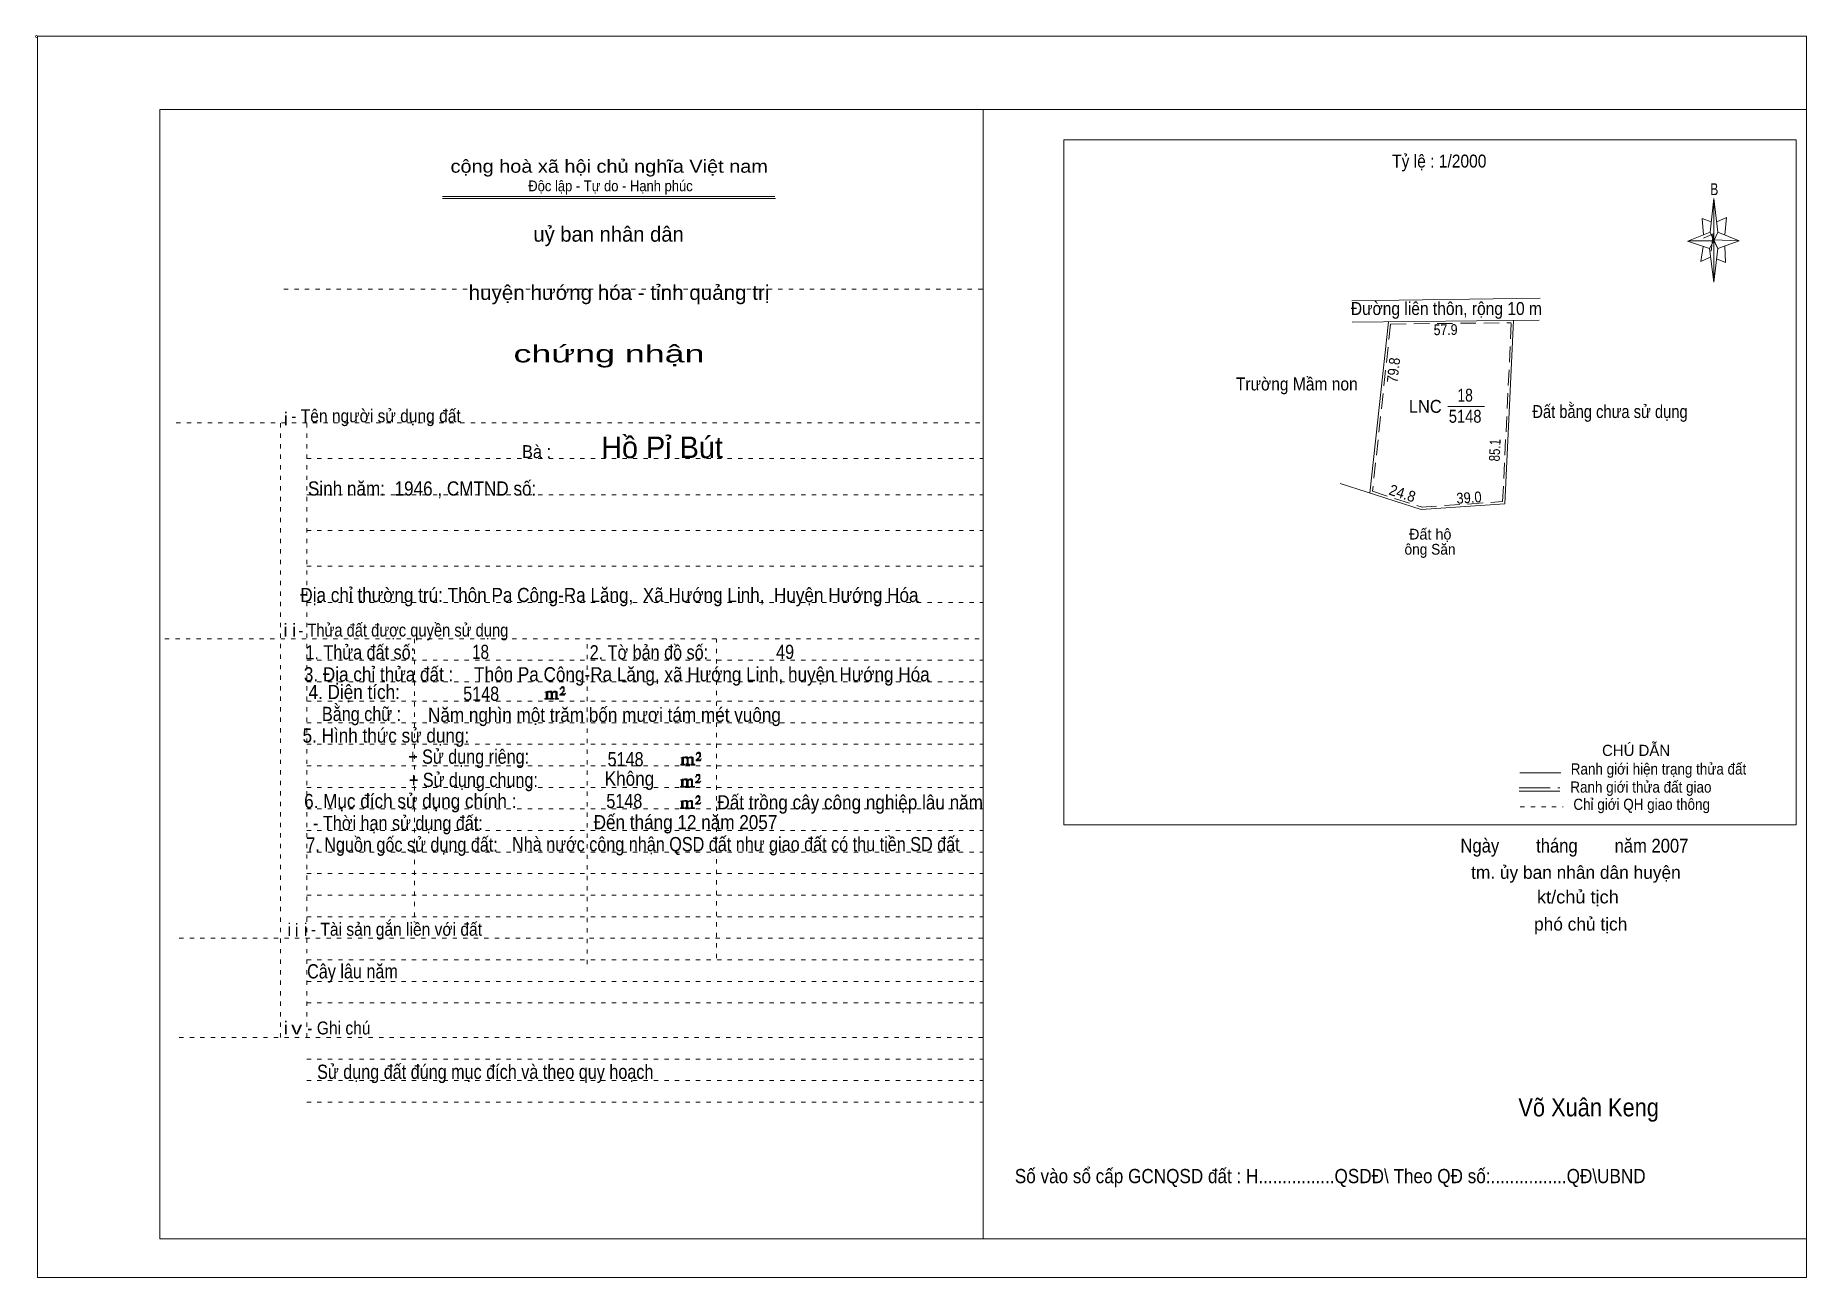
# Model space of a CAD drawing. Header units: centimetres. Extents: x -1.6 to 39.5, y -3.3 to 25.5.
import ezdxf
from ezdxf.enums import TextEntityAlignment as Align

# ---------------------------------------------------------------- set-up
doc = ezdxf.new("R2010")
doc.units = ezdxf.units.CM
doc.header["$LTSCALE"] = 0.12
for name, pattern in [('DOTTED', [1.5, 0.3, -1.2]), ('LONG_DASHED', [7.5, 6, -1.5]), ('MEDIUM_DASHED', [4.5, 3, -1.5])]:
    doc.linetypes.add(name, pattern=pattern)
for name, color, linetype, lineweight in [('1', 7, 'DOTTED', 13), ('10', 7, 'Continuous', 13), ('4', 7, 'Continuous', 13), ('5', 7, 'Continuous', 13), ('50', 7, 'Continuous', 13)]:
    doc.layers.add(name, color=color, linetype=linetype, lineweight=lineweight)

msp = doc.modelspace()

# ---------------------------------------------------------------- hatches: boundary and pattern name
at = {"layer": '50'}
for points in [[(10.27, 10.13), (10.27, 10.12), (10.27, 10.11), (10.25, 10.11), (10.24, 10.11), (10.24, 10.1), (10.33, 10.1), (10.33, 10.11), (10.32, 10.11), (10.31, 10.11), (10.31, 10.12), (10.31, 10.13), (10.31, 10.24), (10.31, 10.25), (10.32, 10.26), (10.34, 10.26), (10.35, 10.26), (10.36, 10.26), (10.37, 10.25), (10.39, 10.22), (10.39, 10.13), (10.37, 10.12), (10.37, 10.11), (10.36, 10.11), (10.35, 10.11), (10.35, 10.1), (10.44, 10.1), (10.44, 10.11), (10.43, 10.11), (10.42, 10.11), (10.42, 10.12), (10.42, 10.13), (10.42, 10.24), (10.44, 10.26), (10.45, 10.26), (10.46, 10.26), (10.49, 10.26), (10.49, 10.25), (10.5, 10.24), (10.5, 10.22), (10.5, 10.13), (10.5, 10.12), (10.49, 10.11), (10.49, 10.11), (10.47, 10.11), (10.47, 10.1), (10.56, 10.1), (10.56, 10.11), (10.55, 10.11), (10.54, 10.11), (10.53, 10.12), (10.53, 10.13), (10.53, 10.2), (10.53, 10.25), (10.53, 10.26), (10.52, 10.27), (10.5, 10.28), (10.47, 10.28), (10.46, 10.28), (10.44, 10.27), (10.41, 10.25), (10.41, 10.26), (10.4, 10.28), (10.39, 10.28), (10.37, 10.28), (10.35, 10.28), (10.34, 10.28), (10.32, 10.26), (10.31, 10.26), (10.31, 10.25), (10.31, 10.25), (10.31, 10.26), (10.31, 10.28), (10.24, 10.26), (10.24, 10.26), (10.25, 10.26), (10.27, 10.25), (10.27, 10.24), (10.27, 10.23)], [(10.69, 10.19), (10.72, 10.24), (10.72, 10.24), (10.71, 10.22), (10.69, 10.22), (10.68, 10.22), (10.63, 10.22), (10.66, 10.26), (10.67, 10.27), (10.69, 10.28), (10.69, 10.3), (10.69, 10.32), (10.69, 10.34), (10.69, 10.35), (10.69, 10.37), (10.68, 10.38), (10.67, 10.38), (10.66, 10.39), (10.65, 10.39), (10.63, 10.38), (10.63, 10.38), (10.62, 10.37), (10.61, 10.35), (10.59, 10.33), (10.61, 10.33), (10.61, 10.35), (10.62, 10.35), (10.63, 10.36), (10.65, 10.36), (10.66, 10.36), (10.67, 10.35), (10.68, 10.35), (10.68, 10.32), (10.68, 10.3), (10.66, 10.28), (10.66, 10.26), (10.65, 10.25), (10.59, 10.2), (10.59, 10.19)], [(13.42, 8.61), (13.42, 8.6), (13.42, 8.59), (13.41, 8.59), (13.4, 8.59), (13.4, 8.57), (13.48, 8.57), (13.48, 8.59), (13.47, 8.59), (13.46, 8.59), (13.46, 8.6), (13.46, 8.61), (13.46, 8.72), (13.46, 8.73), (13.47, 8.74), (13.5, 8.74), (13.51, 8.74), (13.52, 8.74), (13.53, 8.73), (13.54, 8.69), (13.54, 8.61), (13.53, 8.6), (13.53, 8.59), (13.52, 8.59), (13.51, 8.59), (13.51, 8.57), (13.6, 8.57), (13.6, 8.59), (13.58, 8.59), (13.57, 8.59), (13.57, 8.6), (13.57, 8.61), (13.57, 8.72), (13.6, 8.74), (13.61, 8.74), (13.62, 8.74), (13.64, 8.74), (13.64, 8.73), (13.65, 8.72), (13.65, 8.69), (13.65, 8.61), (13.65, 8.6), (13.64, 8.59), (13.64, 8.59), (13.63, 8.59), (13.63, 8.57), (13.72, 8.57), (13.72, 8.59), (13.7, 8.59), (13.69, 8.59), (13.68, 8.6), (13.68, 8.61), (13.68, 8.68), (13.68, 8.73), (13.68, 8.74), (13.67, 8.75), (13.65, 8.76), (13.63, 8.76), (13.62, 8.76), (13.6, 8.75), (13.56, 8.73), (13.56, 8.74), (13.55, 8.76), (13.54, 8.76), (13.53, 8.76), (13.51, 8.76), (13.5, 8.76), (13.47, 8.74), (13.46, 8.74), (13.46, 8.73), (13.46, 8.73), (13.46, 8.74), (13.46, 8.76), (13.4, 8.74), (13.4, 8.74), (13.41, 8.74), (13.42, 8.73), (13.42, 8.72), (13.42, 8.71)], [(13.85, 8.67), (13.87, 8.72), (13.87, 8.72), (13.86, 8.69), (13.85, 8.69), (13.84, 8.69), (13.78, 8.69), (13.82, 8.74), (13.83, 8.75), (13.85, 8.76), (13.85, 8.78), (13.85, 8.79), (13.85, 8.82), (13.85, 8.83), (13.85, 8.85), (13.84, 8.86), (13.83, 8.86), (13.82, 8.87), (13.8, 8.87), (13.78, 8.86), (13.78, 8.86), (13.77, 8.85), (13.76, 8.83), (13.75, 8.81), (13.76, 8.81), (13.76, 8.83), (13.77, 8.83), (13.78, 8.84), (13.8, 8.84), (13.82, 8.84), (13.83, 8.83), (13.84, 8.83), (13.84, 8.79), (13.84, 8.78), (13.82, 8.76), (13.82, 8.74), (13.8, 8.73), (13.75, 8.68), (13.75, 8.67)], [(13.41, 8.09), (13.41, 8.08), (13.41, 8.07), (13.4, 8.07), (13.39, 8.07), (13.39, 8.06), (13.48, 8.06), (13.48, 8.07), (13.47, 8.07), (13.45, 8.07), (13.45, 8.08), (13.45, 8.09), (13.45, 8.2), (13.45, 8.21), (13.47, 8.23), (13.49, 8.23), (13.5, 8.23), (13.51, 8.23), (13.52, 8.21), (13.53, 8.18), (13.53, 8.09), (13.52, 8.08), (13.52, 8.07), (13.51, 8.07), (13.5, 8.07), (13.5, 8.06), (13.59, 8.06), (13.59, 8.07), (13.58, 8.07), (13.57, 8.07), (13.57, 8.08), (13.57, 8.09), (13.57, 8.2), (13.59, 8.23), (13.6, 8.23), (13.61, 8.23), (13.63, 8.23), (13.63, 8.21), (13.64, 8.2), (13.64, 8.18), (13.64, 8.09), (13.64, 8.08), (13.63, 8.07), (13.63, 8.07), (13.62, 8.07), (13.62, 8.06), (13.71, 8.06), (13.71, 8.07), (13.7, 8.07), (13.69, 8.07), (13.67, 8.08), (13.67, 8.09), (13.67, 8.17), (13.67, 8.21), (13.67, 8.23), (13.66, 8.24), (13.64, 8.25), (13.62, 8.25), (13.61, 8.25), (13.59, 8.24), (13.55, 8.21), (13.55, 8.23), (13.54, 8.25), (13.53, 8.25), (13.52, 8.25), (13.5, 8.25), (13.49, 8.25), (13.47, 8.23), (13.45, 8.23), (13.45, 8.21), (13.45, 8.21), (13.45, 8.23), (13.45, 8.25), (13.39, 8.23), (13.39, 8.23), (13.4, 8.23), (13.41, 8.21), (13.41, 8.2), (13.41, 8.19)], [(13.84, 8.16), (13.86, 8.2), (13.86, 8.2), (13.85, 8.18), (13.84, 8.18), (13.83, 8.18), (13.77, 8.18), (13.81, 8.23), (13.82, 8.24), (13.84, 8.25), (13.84, 8.27), (13.84, 8.28), (13.84, 8.3), (13.84, 8.31), (13.84, 8.34), (13.83, 8.35), (13.82, 8.35), (13.81, 8.36), (13.8, 8.36), (13.77, 8.35), (13.77, 8.35), (13.76, 8.34), (13.75, 8.31), (13.74, 8.29), (13.75, 8.29), (13.75, 8.31), (13.76, 8.31), (13.77, 8.33), (13.8, 8.33), (13.81, 8.33), (13.82, 8.31), (13.83, 8.31), (13.83, 8.28), (13.83, 8.27), (13.81, 8.25), (13.81, 8.23), (13.8, 8.21), (13.74, 8.17), (13.74, 8.16)], [(13.84, 7.66), (13.86, 7.71), (13.86, 7.71), (13.85, 7.68), (13.84, 7.68), (13.83, 7.68), (13.77, 7.68), (13.81, 7.73), (13.82, 7.74), (13.84, 7.75), (13.84, 7.77), (13.84, 7.78), (13.84, 7.81), (13.84, 7.82), (13.84, 7.84), (13.83, 7.85), (13.82, 7.85), (13.81, 7.86), (13.79, 7.86), (13.77, 7.85), (13.77, 7.85), (13.76, 7.84), (13.75, 7.82), (13.74, 7.8), (13.75, 7.8), (13.75, 7.82), (13.76, 7.82), (13.77, 7.83), (13.79, 7.83), (13.81, 7.83), (13.82, 7.82), (13.83, 7.82), (13.83, 7.78), (13.83, 7.77), (13.81, 7.75), (13.81, 7.73), (13.79, 7.72), (13.74, 7.67), (13.74, 7.66)], [(13.41, 7.6), (13.41, 7.59), (13.41, 7.58), (13.4, 7.58), (13.39, 7.58), (13.39, 7.56), (13.47, 7.56), (13.47, 7.58), (13.46, 7.58), (13.45, 7.58), (13.45, 7.59), (13.45, 7.6), (13.45, 7.71), (13.45, 7.72), (13.46, 7.73), (13.49, 7.73), (13.5, 7.73), (13.51, 7.73), (13.52, 7.72), (13.53, 7.68), (13.53, 7.6), (13.52, 7.59), (13.52, 7.58), (13.51, 7.58), (13.5, 7.58), (13.5, 7.56), (13.59, 7.56), (13.59, 7.58), (13.57, 7.58), (13.56, 7.58), (13.56, 7.59), (13.56, 7.6), (13.56, 7.71), (13.59, 7.73), (13.6, 7.73), (13.61, 7.73), (13.63, 7.73), (13.63, 7.72), (13.64, 7.71), (13.64, 7.68), (13.64, 7.6), (13.64, 7.59), (13.63, 7.58), (13.63, 7.58), (13.62, 7.58), (13.62, 7.56), (13.71, 7.56), (13.71, 7.58), (13.69, 7.58), (13.68, 7.58), (13.67, 7.59), (13.67, 7.6), (13.67, 7.67), (13.67, 7.72), (13.67, 7.73), (13.66, 7.74), (13.64, 7.75), (13.62, 7.75), (13.61, 7.75), (13.59, 7.74), (13.55, 7.72), (13.55, 7.73), (13.54, 7.75), (13.53, 7.75), (13.52, 7.75), (13.5, 7.75), (13.49, 7.75), (13.46, 7.73), (13.45, 7.73), (13.45, 7.72), (13.45, 7.72), (13.45, 7.73), (13.45, 7.75), (13.39, 7.73), (13.39, 7.73), (13.4, 7.73), (13.41, 7.72), (13.41, 7.71), (13.41, 7.7)]]:
    msp.add_hatch(color=256, dxfattribs=at).paths.add_polyline_path(points)

# ---------------------------------------------------------------- linework, layer by layer
at = {"layer": '1', "linetype": 'Continuous'}
for p, q in [((1.31, -2.42), (1.31, 23.78)), ((1.31, 23.78), (39.51, 23.78)), ((20.41, -2.42), (20.41, 23.78)), ((39.51, -2.42), (39.51, 23.78)), ((7.87, 21.76), (15.58, 21.76)), ((7.87, 21.71), (15.59, 21.71)), ((37.26, 20.55), (36.75, 20.72)), ((1.31, -2.42), (39.51, -2.42))]:
    msp.add_line(p, q, dxfattribs=at)
at = {"layer": '1'}
for p, q in [((4.19, 19.61), (20.41, 19.61)), ((1.69, 16.51), (20.41, 16.51)), ((4.11, 2.25), (4.11, 16.51)), ((4.72, 2.25), (4.72, 16.51)), ((4.72, 15.68), (20.41, 15.68)), ((4.72, 14.84), (20.41, 14.84)), ((4.72, 14.01), (20.41, 14.01)), ((4.72, 13.18), (20.41, 13.18)), ((4.72, 12.34), (20.41, 12.34)), ((1.43, 11.5), (20.41, 11.5)), ((7.22, 5.05), (7.22, 11.5)), ((11.22, 3.95), (11.22, 11.5)), ((14.22, 4.09), (14.22, 11.5)), ((4.72, 11), (20.41, 11)), ((4.72, 10.5), (20.41, 10.5)), ((4.72, 10.05), (20.41, 10.05)), ((4.72, 9.55), (20.41, 9.55)), ((4.72, 9.05), (20.41, 9.05)), ((4.72, 8.55), (20.41, 8.55)), ((4.72, 8.05), (20.41, 8.05)), ((4.72, 7.55), (20.41, 7.55)), ((4.72, 7.05), (20.41, 7.05)), ((4.72, 6.55), (20.41, 6.55)), ((4.72, 6.05), (20.41, 6.05)), ((4.72, 5.55), (20.41, 5.55)), ((4.72, 5.05), (20.41, 5.05)), ((1.76, 4.55), (20.41, 4.55)), ((4.72, 4.05), (20.41, 4.05)), ((4.72, 3.55), (20.41, 3.55)), ((4.72, 3.05), (20.41, 3.05)), ((1.76, 2.25), (20.41, 2.25)), ((4.72, 1.75), (20.41, 1.75)), ((4.72, 1.25), (20.41, 1.25)), ((4.72, 0.75), (20.41, 0.75))]:
    msp.add_line(p, q, dxfattribs=at)
at = {"layer": '1', "linetype": 'Continuous'}
msp.add_lwpolyline([(-1.53, -3.32), (39.51, -3.32), (39.51, 25.48), (-1.53, 25.48)], close=True, dxfattribs=at)
msp.add_lwpolyline([(37.27, 20.35), (37.06, 20.25), (37.11, 20.6)], dxfattribs=at)
at = {"layer": '10'}
for p, q in [((33.33, 19.4), (28.96, 19.34)), ((28.97, 18.84), (33.31, 18.89)), ((29.81, 18.85), (29.38, 14.88)), ((31.19, 16.89), (32.04, 16.89)), ((28.69, 15.1), (30.57, 14.5))]:
    msp.add_line(p, q, dxfattribs=at)
at = {"layer": '10', "linetype": 'MEDIUM_DASHED'}
for p, q in [((29.86, 18.8), (29.44, 14.92)), ((29.86, 18.8), (32.66, 18.83)), ((32.46, 14.68), (32.66, 18.83)), ((29.44, 14.92), (30.59, 14.55)), ((30.57, 14.55), (32.46, 14.68))]:
    msp.add_line(p, q, dxfattribs=at)
at = {"layer": '10'}
msp.add_lwpolyline([(30.57, 14.5), (32.51, 14.63), (32.71, 18.88)], dxfattribs=at)
at = {"layer": '4'}
for p, q in [((32.86, 8.39), (33.81, 8.39)), ((32.84, 7.96), (33.79, 7.96))]:
    msp.add_line(p, q, dxfattribs=at)
at = {"layer": '4', "linetype": 'LONG_DASHED'}
msp.add_line((32.84, 8.04), (33.79, 8.04), dxfattribs=at)
at = {"layer": '4', "linetype": 'DOTTED'}
msp.add_line((32.87, 7.6), (33.86, 7.6), dxfattribs=at)
at = {"layer": '4'}
msp.add_lwpolyline([(22.28, 23.07), (39.27, 23.07), (39.27, 7.18), (22.28, 7.18)], close=True, dxfattribs=at)
msp.add_circle((-1.55, 25.47), 0.025, dxfattribs=at)
at = {"layer": '5'}
for p, q in [((37.27, 20.93), (37.36, 21.71)), ((37.45, 20.55), (37.36, 19.77)), ((37.45, 20.93), (37.95, 20.73)), ((37.61, 20.61), (37.63, 20.23)), ((37.63, 20.23), (37.42, 20.31))]:
    msp.add_line(p, q, dxfattribs=at)
for points in [[(37.36, 21.71), (37.45, 20.93), (37.36, 20.73)], [(37.36, 20.73), (36.77, 20.73), (37.27, 20.93), (37.45, 20.55), (37.95, 20.73), (37.36, 20.75)], [(37.36, 20.73), (37.36, 19.77), (37.26, 20.55)]]:
    msp.add_lwpolyline(points, close=True, dxfattribs=at)
for points in [[(37.3, 21.17), (37.09, 21.25), (37.12, 20.87)], [(37.43, 21.17), (37.65, 21.27), (37.61, 20.87)], [(37.36, 20.73), (37.27, 20.93), (36.77, 20.73)], [(37.12, 20.79), (37.34, 20.89), (37.3, 20.49)], [(37.36, 20.73), (37.45, 20.55), (37.95, 20.73)]]:
    msp.add_lwpolyline(points, dxfattribs=at)
at = {"layer": '50'}
for points in [[(10.27, 10.13), (10.27, 10.12), (10.27, 10.11), (10.25, 10.11), (10.24, 10.11), (10.24, 10.1), (10.33, 10.1), (10.33, 10.11), (10.32, 10.11), (10.31, 10.11), (10.31, 10.12), (10.31, 10.13), (10.31, 10.24), (10.31, 10.25), (10.32, 10.26), (10.34, 10.26), (10.35, 10.26), (10.36, 10.26), (10.37, 10.25), (10.39, 10.22), (10.39, 10.13), (10.37, 10.12), (10.37, 10.11), (10.36, 10.11), (10.35, 10.11), (10.35, 10.1), (10.44, 10.1), (10.44, 10.11), (10.43, 10.11), (10.42, 10.11), (10.42, 10.12), (10.42, 10.13), (10.42, 10.24), (10.44, 10.26), (10.45, 10.26), (10.46, 10.26), (10.49, 10.26), (10.49, 10.25), (10.5, 10.24), (10.5, 10.22), (10.5, 10.13), (10.5, 10.12), (10.49, 10.11), (10.49, 10.11), (10.47, 10.11), (10.47, 10.1), (10.56, 10.1), (10.56, 10.11), (10.55, 10.11), (10.54, 10.11), (10.53, 10.12), (10.53, 10.13), (10.53, 10.2), (10.53, 10.25), (10.53, 10.26), (10.52, 10.27), (10.5, 10.28), (10.47, 10.28), (10.46, 10.28), (10.44, 10.27), (10.41, 10.25), (10.41, 10.26), (10.4, 10.28), (10.39, 10.28), (10.37, 10.28), (10.35, 10.28), (10.34, 10.28), (10.32, 10.26), (10.31, 10.26), (10.31, 10.25), (10.31, 10.25), (10.31, 10.26), (10.31, 10.28), (10.24, 10.26), (10.24, 10.26), (10.25, 10.26), (10.27, 10.25), (10.27, 10.24), (10.27, 10.23)], [(10.69, 10.19), (10.72, 10.24), (10.72, 10.24), (10.71, 10.22), (10.69, 10.22), (10.68, 10.22), (10.63, 10.22), (10.66, 10.26), (10.67, 10.27), (10.69, 10.28), (10.69, 10.3), (10.69, 10.32), (10.69, 10.34), (10.69, 10.35), (10.69, 10.37), (10.68, 10.38), (10.67, 10.38), (10.66, 10.39), (10.65, 10.39), (10.63, 10.38), (10.63, 10.38), (10.62, 10.37), (10.61, 10.35), (10.59, 10.33), (10.61, 10.33), (10.61, 10.35), (10.62, 10.35), (10.63, 10.36), (10.65, 10.36), (10.66, 10.36), (10.67, 10.35), (10.68, 10.35), (10.68, 10.32), (10.68, 10.3), (10.66, 10.28), (10.66, 10.26), (10.65, 10.25), (10.59, 10.2), (10.59, 10.19)], [(13.42, 8.61), (13.42, 8.6), (13.42, 8.59), (13.41, 8.59), (13.4, 8.59), (13.4, 8.57), (13.48, 8.57), (13.48, 8.59), (13.47, 8.59), (13.46, 8.59), (13.46, 8.6), (13.46, 8.61), (13.46, 8.72), (13.46, 8.73), (13.47, 8.74), (13.5, 8.74), (13.51, 8.74), (13.52, 8.74), (13.53, 8.73), (13.54, 8.69), (13.54, 8.61), (13.53, 8.6), (13.53, 8.59), (13.52, 8.59), (13.51, 8.59), (13.51, 8.57), (13.6, 8.57), (13.6, 8.59), (13.58, 8.59), (13.57, 8.59), (13.57, 8.6), (13.57, 8.61), (13.57, 8.72), (13.6, 8.74), (13.61, 8.74), (13.62, 8.74), (13.64, 8.74), (13.64, 8.73), (13.65, 8.72), (13.65, 8.69), (13.65, 8.61), (13.65, 8.6), (13.64, 8.59), (13.64, 8.59), (13.63, 8.59), (13.63, 8.57), (13.72, 8.57), (13.72, 8.59), (13.7, 8.59), (13.69, 8.59), (13.68, 8.6), (13.68, 8.61), (13.68, 8.68), (13.68, 8.73), (13.68, 8.74), (13.67, 8.75), (13.65, 8.76), (13.63, 8.76), (13.62, 8.76), (13.6, 8.75), (13.56, 8.73), (13.56, 8.74), (13.55, 8.76), (13.54, 8.76), (13.53, 8.76), (13.51, 8.76), (13.5, 8.76), (13.47, 8.74), (13.46, 8.74), (13.46, 8.73), (13.46, 8.73), (13.46, 8.74), (13.46, 8.76), (13.4, 8.74), (13.4, 8.74), (13.41, 8.74), (13.42, 8.73), (13.42, 8.72), (13.42, 8.71)], [(13.85, 8.67), (13.87, 8.72), (13.87, 8.72), (13.86, 8.69), (13.85, 8.69), (13.84, 8.69), (13.78, 8.69), (13.82, 8.74), (13.83, 8.75), (13.85, 8.76), (13.85, 8.78), (13.85, 8.79), (13.85, 8.82), (13.85, 8.83), (13.85, 8.85), (13.84, 8.86), (13.83, 8.86), (13.82, 8.87), (13.8, 8.87), (13.78, 8.86), (13.78, 8.86), (13.77, 8.85), (13.76, 8.83), (13.75, 8.81), (13.76, 8.81), (13.76, 8.83), (13.77, 8.83), (13.78, 8.84), (13.8, 8.84), (13.82, 8.84), (13.83, 8.83), (13.84, 8.83), (13.84, 8.79), (13.84, 8.78), (13.82, 8.76), (13.82, 8.74), (13.8, 8.73), (13.75, 8.68), (13.75, 8.67)], [(13.41, 8.09), (13.41, 8.08), (13.41, 8.07), (13.4, 8.07), (13.39, 8.07), (13.39, 8.06), (13.48, 8.06), (13.48, 8.07), (13.47, 8.07), (13.45, 8.07), (13.45, 8.08), (13.45, 8.09), (13.45, 8.2), (13.45, 8.21), (13.47, 8.23), (13.49, 8.23), (13.5, 8.23), (13.51, 8.23), (13.52, 8.21), (13.53, 8.18), (13.53, 8.09), (13.52, 8.08), (13.52, 8.07), (13.51, 8.07), (13.5, 8.07), (13.5, 8.06), (13.59, 8.06), (13.59, 8.07), (13.58, 8.07), (13.57, 8.07), (13.57, 8.08), (13.57, 8.09), (13.57, 8.2), (13.59, 8.23), (13.6, 8.23), (13.61, 8.23), (13.63, 8.23), (13.63, 8.21), (13.64, 8.2), (13.64, 8.18), (13.64, 8.09), (13.64, 8.08), (13.63, 8.07), (13.63, 8.07), (13.62, 8.07), (13.62, 8.06), (13.71, 8.06), (13.71, 8.07), (13.7, 8.07), (13.69, 8.07), (13.67, 8.08), (13.67, 8.09), (13.67, 8.17), (13.67, 8.21), (13.67, 8.23), (13.66, 8.24), (13.64, 8.25), (13.62, 8.25), (13.61, 8.25), (13.59, 8.24), (13.55, 8.21), (13.55, 8.23), (13.54, 8.25), (13.53, 8.25), (13.52, 8.25), (13.5, 8.25), (13.49, 8.25), (13.47, 8.23), (13.45, 8.23), (13.45, 8.21), (13.45, 8.21), (13.45, 8.23), (13.45, 8.25), (13.39, 8.23), (13.39, 8.23), (13.4, 8.23), (13.41, 8.21), (13.41, 8.2), (13.41, 8.19)], [(13.84, 8.16), (13.86, 8.2), (13.86, 8.2), (13.85, 8.18), (13.84, 8.18), (13.83, 8.18), (13.77, 8.18), (13.81, 8.23), (13.82, 8.24), (13.84, 8.25), (13.84, 8.27), (13.84, 8.28), (13.84, 8.3), (13.84, 8.31), (13.84, 8.34), (13.83, 8.35), (13.82, 8.35), (13.81, 8.36), (13.8, 8.36), (13.77, 8.35), (13.77, 8.35), (13.76, 8.34), (13.75, 8.31), (13.74, 8.29), (13.75, 8.29), (13.75, 8.31), (13.76, 8.31), (13.77, 8.33), (13.8, 8.33), (13.81, 8.33), (13.82, 8.31), (13.83, 8.31), (13.83, 8.28), (13.83, 8.27), (13.81, 8.25), (13.81, 8.23), (13.8, 8.21), (13.74, 8.17), (13.74, 8.16)], [(13.84, 7.66), (13.86, 7.71), (13.86, 7.71), (13.85, 7.68), (13.84, 7.68), (13.83, 7.68), (13.77, 7.68), (13.81, 7.73), (13.82, 7.74), (13.84, 7.75), (13.84, 7.77), (13.84, 7.78), (13.84, 7.81), (13.84, 7.82), (13.84, 7.84), (13.83, 7.85), (13.82, 7.85), (13.81, 7.86), (13.79, 7.86), (13.77, 7.85), (13.77, 7.85), (13.76, 7.84), (13.75, 7.82), (13.74, 7.8), (13.75, 7.8), (13.75, 7.82), (13.76, 7.82), (13.77, 7.83), (13.79, 7.83), (13.81, 7.83), (13.82, 7.82), (13.83, 7.82), (13.83, 7.78), (13.83, 7.77), (13.81, 7.75), (13.81, 7.73), (13.79, 7.72), (13.74, 7.67), (13.74, 7.66)], [(13.41, 7.6), (13.41, 7.59), (13.41, 7.58), (13.4, 7.58), (13.39, 7.58), (13.39, 7.56), (13.47, 7.56), (13.47, 7.58), (13.46, 7.58), (13.45, 7.58), (13.45, 7.59), (13.45, 7.6), (13.45, 7.71), (13.45, 7.72), (13.46, 7.73), (13.49, 7.73), (13.5, 7.73), (13.51, 7.73), (13.52, 7.72), (13.53, 7.68), (13.53, 7.6), (13.52, 7.59), (13.52, 7.58), (13.51, 7.58), (13.5, 7.58), (13.5, 7.56), (13.59, 7.56), (13.59, 7.58), (13.57, 7.58), (13.56, 7.58), (13.56, 7.59), (13.56, 7.6), (13.56, 7.71), (13.59, 7.73), (13.6, 7.73), (13.61, 7.73), (13.63, 7.73), (13.63, 7.72), (13.64, 7.71), (13.64, 7.68), (13.64, 7.6), (13.64, 7.59), (13.63, 7.58), (13.63, 7.58), (13.62, 7.58), (13.62, 7.56), (13.71, 7.56), (13.71, 7.58), (13.69, 7.58), (13.68, 7.58), (13.67, 7.59), (13.67, 7.6), (13.67, 7.67), (13.67, 7.72), (13.67, 7.73), (13.66, 7.74), (13.64, 7.75), (13.62, 7.75), (13.61, 7.75), (13.59, 7.74), (13.55, 7.72), (13.55, 7.73), (13.54, 7.75), (13.53, 7.75), (13.52, 7.75), (13.5, 7.75), (13.49, 7.75), (13.46, 7.73), (13.45, 7.73), (13.45, 7.72), (13.45, 7.72), (13.45, 7.73), (13.45, 7.75), (13.39, 7.73), (13.39, 7.73), (13.4, 7.73), (13.41, 7.72), (13.41, 7.71), (13.41, 7.7)]]:
    msp.add_lwpolyline(points, close=True, dxfattribs=at)

# ---------------------------------------------------------------- texts
at = {"layer": '1'}
for s, height, width, p in [('cộng hoà xã hội chủ nghĩa Việt nam', 0.3, 1.15, (11.735, 22.31)), ('Độc lập - Tự do - Hạnh phúc', 0.25, 0.9, (11.765, 21.88)), ('chứng nhận', 0.4, 1.55, (11.73, 17.91)), ('- Tên người sử dụng đất', 0.3, 0.9, (6.325, 16.52)), ('- Thửa đất được quyền sử dụng', 0.3, 0.85, (6.96, 11.55)), ('- Tài sản gắn liền với đất ', 0.3, 0.9, (6.85, 4.61)), ('v', 0.3, 1.3, (4.485, 2.32)), ('- Ghi chú', 0.3, 0.9, (5.465, 2.32))]:
    msp.add_text(s, height=height, dxfattribs=dict(at, width=width)).set_placement(p, align=Align.CENTER)
for s, height, p in [('uỷ ban nhân dân', 0.35, (11.72, 20.71)), ('i', 0.3, (4.235, 16.45)), ('i', 0.3, (4.225, 11.55)), ('i', 0.3, (4.425, 11.55)), ('i', 0.3, (4.315, 4.6)), ('i', 0.3, (4.485, 4.59)), ('i', 0.3, (4.695, 4.6)), ('i', 0.3, (4.235, 2.32))]:
    msp.add_text(s, height=height, dxfattribs=at).set_placement(p, align=Align.CENTER)
at = {"layer": '10'}
for s, height, width, p in [('Tỷ lệ : 1/2000', 0.3, 0.9, (30.99, 22.43)), ('Đường liên thôn, rộng 10 m', 0.3, 0.9, (31.155, 19.01)), ('Trường Mầm non', 0.3, 0.9, (27.685, 17.26)), ('18', 0.3, 0.8, (31.59, 17)), ('LNC', 0.3, 0.95, (30.665, 16.74)), ('Đất bằng chưa sử dụng', 0.3, 0.85, (34.95, 16.62)), ('5148', 0.3, 0.85, (31.59, 16.51)), ('ông Săn', 0.25, 0.95, (30.775, 13.45)), ('Võ Xuân Keng', 0.42, 0.9, (34.455, 0.42))]:
    msp.add_text(s, height=height, dxfattribs=dict(at, width=width)).set_placement(p, align=Align.CENTER)
for s, rotation, width, p in [('57.9', 0.727, 0.85, (31.138, 18.544)), ('79.8', 83.747, 0.9, (30.051, 17.716)), ('85.1', 87.376, 0.8, (32.402, 15.869)), ('24.8', 342.255, 0.95, (30.097, 14.755)), ('39.0', 3.814, 0.9, (31.687, 14.649))]:
    msp.add_text(s, height=0.25, rotation=rotation, dxfattribs=dict(at, width=width)).set_placement(p, align=Align.CENTER)
for s, height, p in [('Hồ Pỉ Bút', 0.5, (12.96, 15.69)), ('Đất hộ', 0.25, (30.78, 13.8))]:
    msp.add_text(s, height=height, dxfattribs=at).set_placement(p, align=Align.CENTER)
at = {"layer": '4'}
msp.add_text('CHÚ DẪN', height=0.2591, dxfattribs=at).set_placement((35.555, 8.78), align=Align.CENTER)
at = {"layer": '4', "width": 0.9}
for s, p in [('Ranh giới hiện trạng thửa đất', (36.075, 8.35)), ('Ranh giới thửa đất giao ', (35.71, 7.93)), ('Chỉ giới QH giao thông', (35.685, 7.53))]:
    msp.add_text(s, height=0.2591, dxfattribs=at).set_placement(p, align=Align.CENTER)
at = {"layer": '5', "width": 0.75}
msp.add_text('B', height=0.276, dxfattribs=at).set_placement((37.37, 21.79), align=Align.CENTER)
at = {"layer": '50'}
for s, height, width, p in [('  huyện hướng hóa - tỉnh quảng trị', 0.34, 1.05, (11.83, 19.36)), ('Bà :', 0.3, 0.95, (10.05, 15.69)), ('Sinh năm:  1946 , CMTND số: ', 0.33, 0.9, (7.45, 14.82)), ('Địa chỉ thường trú: Thôn Pa Công-Ra Lăng,  Xã Hướng Linh,  Huyện Hướng Hóa', 0.33, 0.9, (11.74, 12.35)), ('1. Thửa đất số:  ', 0.33, 0.85, (6.065, 11.02)), ('18', 0.33, 0.8, (8.75, 11.03)), ('2. Tờ bản đồ số:  ', 0.33, 0.85, (12.76, 11.02)), ('49', 0.33, 0.85, (15.815, 11.03)), ('3. Địa chỉ thửa đất : ', 0.33, 0.9, (6.44, 10.51)), ('Thôn Pa Công-Ra Lăng, xã Hướng Linh, huyện Hướng Hóa', 0.33, 0.9, (13.885, 10.51)), ('4. Diện tích: ', 0.33, 0.9, (5.875, 10.1)), ('5148', 0.33, 0.85, (8.765, 10.06)), ('Bằng chữ :', 0.33, 0.85, (5.99, 9.59)), ('Năm nghìn một trăm bốn mươi tám mét vuông', 0.33, 0.9, (11.625, 9.57)), ('5. Hình thức sử dụng:', 0.33, 0.9, (6.555, 9.09)), ('+ Sử dụng riêng:', 0.33, 0.85, (8.475, 8.6)), ('5148', 0.33, 0.85, (12.115, 8.54)), ('+ Sử dụng chung:', 0.33, 0.85, (8.585, 8.06)), ('Không', 0.33, 0.9, (12.205, 8.09)), ('6. Mục đích sử dụng chính :', 0.33, 0.9, (7.12, 7.57)), ('5148', 0.33, 0.85, (12.085, 7.57)), ('Đất trồng cây công nghiệp lâu năm', 0.33, 0.9, (17.325, 7.54)), ('- Thời hạn sử dụng đất:', 0.33, 0.85, (6.835, 7.06)), ('Đến tháng 12 năm 2057', 0.33, 0.9, (13.505, 7.08)), ('7. Nguồn gốc sử dụng đất:', 0.33, 0.85, (6.93, 6.56)), ('Nhà nước công nhận QSD đất như giao đất có thu tiền SD đất ', 0.33, 0.85, (14.725, 6.57)), ('Ngày        tháng        năm 2007', 0.32, 0.9, (34.125, 6.54)), ('kt/chủ tịch', 0.3, 1.05, (34.205, 5.36)), ('Cây lâu năm', 0.33, 0.85, (5.78, 3.62)), ('Sử dụng đất đúng mục đích và theo quy hoạch', 0.33, 0.85, (8.86, 1.29)), ('Số vào sổ cấp GCNQSD đất : H................QSDĐ\\ Theo QĐ số:................QĐ\\UBND', 0.33, 0.9, (28.46, -1.13))]:
    msp.add_text(s, height=height, dxfattribs=dict(at, width=width)).set_placement(p, align=Align.CENTER)
for s, p in [('tm. ủy ban nhân dân huyện ', (34.215, 5.93)), ('phó chủ tịch', (34.27, 4.73))]:
    msp.add_text(s, height=0.3, dxfattribs=at).set_placement(p, align=Align.CENTER)

doc.saveas('drawing.dxf')
